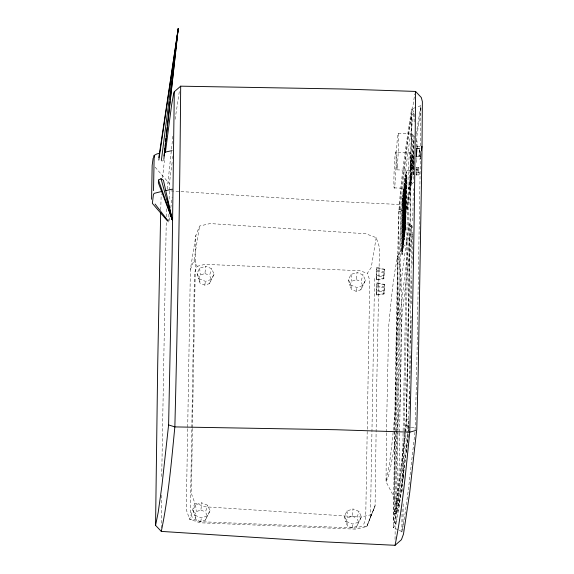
<?xml version="1.0" encoding="UTF-8"?>
<svg xmlns="http://www.w3.org/2000/svg" width="574" height="574" viewBox="0 0 574 574"><rect width="100%" height="100%" fill="white"/><g stroke="black" fill="none" stroke-linecap="round" stroke-linejoin="round"><path stroke-width="0.43" stroke-dasharray="2.87 2.15" d="M161.509 495.197L161.272 527.929M402.015 509.138L401.879 531.581L402.525 534.05M402.202 491.358L403.099 431.641M403.163 503.879L402.926 531.215M412.692 227.67L411.745 225.417L409.197 223.81L408.925 269.558L407.074 377.85L406.112 419.077L404.979 432.674M412.857 232.327L397.796 255.71L397.796 285.644L394.259 514.161L396.921 512.761L398.098 420.132L400.329 313.311L406.127 264.549L411.745 225.417L409.599 378.517L408.652 419.221L407.483 432.617M413.998 136.074L413.481 176.139M414.141 121.86L414.177 112.382L411.867 108.902L415.949 107.424M420.469 151.192L416.688 373.265L415.052 431.289M420.527 145.861L420.85 105.645L416.767 107.123M192.405 428.462L191.465 493.74L194.823 503.075L189.628 519.24L200.075 522.785L356.267 529.163L366.822 526.48L375.073 505.794L376.845 379.988L379.493 247.444L376.2 237.643L365.81 233.762L210.07 223.566L199.558 226.063L195.885 235.39L190.396 269.428L187.691 427.86M192.419 427.565L195.885 235.39M161.71 476.513L166.266 221.184M386.431 432.947L386.037 481.679L398.665 505.995L404.053 469.611M386.446 432.064L388.698 325.774C391.081 302.362 392.817 278.742 397.796 255.71L399.597 262.268L401.8 294.936L399.942 403.228L396.878 430.048L393.929 449.542L389.983 470.041L388.411 476.348L386.037 481.679C391.174 458.705 392.745 435.056 395.127 411.666L396.211 378.539M394.855 431.225L393.721 520.848L396.031 524.327L393.341 527.606L397.997 529.773M394.869 430.335L399.002 211.777L401.484 187.547L409.205 128.095L411.271 116.285L414.177 112.382L413.861 113.293C408.387 147.547 403.414 182.023 401.197 216.649L397.201 430.206M396.361 431.11L395.02 541.031M396.376 430.22L399.217 268.926L400.874 204.566L404.304 169.818L408.423 136.067L414.744 93.871M397.186 431.103L396.031 524.327L398.435 511.463L402.274 483.868L408.222 434.697M399.583 432.94L398.665 505.995M399.597 432.05L401.9 316.726L407.475 269.278L412.591 233.998M403.113 430.751L407.389 209.28L413.962 150.596M403.45 479.125L404.196 431.77M404.211 430.88L408.552 208.032L414.033 157.8M412.089 264.535L412.57 234.178M412.778 220.782L413.28 188.638M168.885 214.188L168.792 222.468L169.746 215.831M169.143 199.07L169.287 191.07M169.301 190.181L169.639 181.606L172.157 162.184M187.669 428.749L186.285 509.755L189.628 519.24L192.814 519.104L200.491 521.709L355.249 528.037L362.998 526.064L366.822 526.48L375.073 505.794L366.822 526.48M370.481 517.282L374.585 276.955M401.319 253.844L402.259 199.006L403.314 198.31L402.18 254.619L401.319 253.844L402.374 253.141L403.414 190.145L404.462 189.449L403.335 245.758L402.474 244.976L403.522 244.28L404.562 181.284L405.617 180.588L404.483 236.897L403.622 236.115L404.677 235.419M401.707 250.888L402.647 196.057L403.694 195.354L402.568 251.663L401.707 250.888L402.754 250.185M402.087 247.932L403.027 193.101L404.082 192.398L402.948 248.707L402.087 247.932L403.142 247.236M402.568 251.663L403.694 195.354M402.855 242.027L403.795 187.189L404.849 186.493L403.716 242.802L402.855 242.027L403.909 241.324L404.943 178.327L405.997 177.631L404.871 233.941L404.01 233.166L405.057 232.463M402.948 248.707L404.082 192.398M403.242 239.071L404.175 184.24L405.23 183.537L404.103 239.846L403.242 239.071L404.29 238.368L405.33 175.379L406.378 174.675L405.251 230.985L404.39 230.21L405.445 229.507M404.483 236.897L405.617 180.588M404.778 227.254L405.71 172.422L406.765 171.719L405.639 228.029L404.778 227.254L405.825 226.558M404.871 233.941L405.997 177.631M405.251 230.985L406.378 174.675M405.639 228.029L406.765 171.719M407.045 210.055L411.386 173.728L410.388 175.457L406.119 208.333L407.045 210.055L411.386 173.728M416.193 156.272L417.248 146.155L421.818 146.341M420.455 157.498L420.426 159.055L415.856 158.869M410.41 355.6L409.958 378.826M410.64 343.101L411.135 316.317M411.364 303.818L411.845 277.931M396.419 365.868L397.359 318.735C399.935 286.957 404.534 255.344 409.197 223.81M160.734 209.761L161.201 193.912M166.367 216.778L166.546 208.85M409.255 409.305L409.692 390.478M393.721 520.848L396.003 508.413L399.82 480.94L406.205 424.731L409.406 265.891L411.486 115.661M408.982 420.9L408.171 432.853M376.2 276.704L376.939 267.427L384.35 269.184L383.812 278.806L376.243 279.947L376.2 276.704L383.784 276.309L384.35 269.184M376.243 279.947L376.939 267.427M376.343 291.936L377.082 282.659L384.494 284.417L383.956 294.039L376.386 295.187L376.343 291.936L383.92 291.542L384.494 284.417M376.386 295.187L377.082 282.659M416.164 153.466L416.559 148.271L419.35 148.386L419.996 152.576L419.02 156.702L419.35 148.386M413.811 167.213L413.954 171.439M416.014 174.826L419.063 174.948L418.252 169.961L418.381 167.4L416.1 167.307M419.063 174.948L419.192 172.387L418.381 167.4M414.005 167.658L413.789 174.962L413.983 174.152M167.249 188.997L172.918 135.945M405.94 432.588L407.748 372.978L409.779 262.978L411.867 108.902L411.458 110.093C405.84 145.645 400.523 181.413 398.521 217.381L395.429 373.523L393.341 527.606L395.866 514.311L399.726 486.587L405.847 433.456M414.98 432.122L408.444 489.242L404.476 517.798L401.879 531.581L398.772 530.132M214.059 274.15L209.395 283.613L204.753 285.127L200.175 283.24L198.339 279.057L200.319 275.039L204.954 273.525L205.7 266.25L211.662 268.704L214.059 274.15L211.483 279.387L205.442 281.353L199.479 278.899L197.083 273.454L199.659 268.216L205.7 266.25M210.019 510.695L205.349 520.159L200.713 521.673L196.129 519.786L194.292 515.603L196.272 511.578L200.907 510.071L201.653 502.795L207.623 505.249L210.019 510.695L207.436 515.933L201.395 517.899L195.433 515.438L193.036 509.999L195.619 504.761L201.653 502.795M365.437 280.334L360.773 289.805L356.131 291.312L351.553 289.425L349.709 285.249L351.69 281.224L356.332 279.71L357.078 272.435L363.041 274.896L365.437 280.334L362.861 285.572L356.82 287.538L350.858 285.084L348.461 279.638L351.037 274.401L357.078 272.435M361.39 516.88L356.727 526.351L352.084 527.858L347.507 525.971L345.67 521.788L347.643 517.77L352.285 516.256L353.032 508.98L358.994 511.434L361.39 516.88L358.815 522.118L352.773 524.084L346.811 521.63L344.414 516.184L346.99 510.946L353.032 508.98M162.585 177.675L164.401 160.426M406.191 451.745L408.078 433.707M408.595 431.218L408.968 427.73M404.878 433.549L399.92 475.351L394.259 514.161M407.389 433.478L402.546 474.203L396.921 512.761L398.421 509.856L400.164 498.914L408.236 436.254M408.81 431.024L409.004 429.273M172.616 158.654L172.961 156.006M170.779 207.888L172.157 197.298M402.18 254.619L402.374 253.141M403.335 245.758L403.522 244.28M403.716 242.802L403.909 241.324M404.103 239.846L404.29 238.368M417.248 146.155L415.899 156.53L420.469 156.716L421.144 151.529M420.764 156.458L421.216 153M416.667 175.07L416.911 166.969L416.581 175.077L417.592 171.052L416.997 166.962M175.106 119.299L179.454 90.62M416.207 134.137L420.85 105.645M416.121 141.161L421.244 106.628M190.396 269.428L194.055 260.23L199.558 226.063M376.2 237.643L371.249 267.47L367.324 273.289L369.778 280.256L365.688 519.305L362.998 526.064M204.753 285.127L205.442 281.353M200.713 521.673L201.395 517.899M356.131 291.312L356.82 287.538M352.084 527.858L352.773 524.084M419.02 156.702L419.422 148.752M209.395 283.613L211.376 279.595L209.532 275.412L211.662 268.704M205.349 520.159L207.329 516.134L205.492 511.958L207.623 505.249M360.773 289.805L362.754 285.78L360.91 281.597L363.041 274.896M356.727 526.351L358.707 522.326L356.863 518.143L358.994 511.434M194.055 260.23L197.14 266.329L194.45 273.088L190.36 512.137L192.814 519.104M406.119 208.333L407.102 206.683L400.874 204.566L327.847 201.015L169.789 190.841M413.316 167.443L410.826 170.413L396.684 169.832M408.609 188.43L411.07 185.538M413.653 182.245L412.118 183.931L410.64 184.505M161.861 161.165L163.733 160.29M399.002 211.777L401.391 210.809L398.779 209.646L407.389 209.28M394.051 511.929L396.749 510.874M405.746 425.693L408.336 424.889M197.14 266.329L204.889 264.356L359.647 270.684L367.324 273.289M371.457 514.656L360.967 516.995L205.227 506.799L194.823 503.075M376.494 279.531L384.006 278.483M376.63 294.763L384.149 293.716M376.795 275.692L384.243 275.534M376.939 290.925L384.379 290.767M397.359 318.735L400.035 318.735M398.126 133.477L412.261 134.051L414.507 137.215M417.205 148.487L421.775 148.673M395.916 152.39A18.203 0.832 -87.7 0 1 395.113 182.467A18.203 0.832 -87.7 0 1 393.986 175.529A18.203 0.832 -87.7 0 1 395.916 152.39L410.051 152.971L412.268 156.056A15.132 0.696 -87.7 0 1 411.601 181.061A15.132 0.696 -87.7 0 1 410.668 175.292A15.132 0.696 -87.7 0 1 412.268 156.056M415.963 169.868L418.252 169.961M416.15 172.265L419.192 172.387M394.101 187.87L408.236 188.444M406.112 419.077L408.652 419.221M376.386 271.689L383.92 272.456M376.53 286.921L384.063 287.689M410.475 427.357L406.428 426.862L408.81 425.901L406.205 424.731M411.285 427.451L415.339 427.946M376.982 270.677L384.379 271.681M377.125 285.909L384.523 286.914M376.688 267.843L384.157 269.507M376.831 283.075L384.3 284.74M397.71 312.299L400.329 313.311M356.332 279.71L360.91 281.597M204.954 273.525L209.532 275.412M352.285 516.256L356.863 518.143M200.907 510.071L205.492 511.958M411.752 157.054A14.092 0.646 -87.7 0 1 411.135 180.336A14.092 0.646 -87.7 0 1 410.267 174.97A14.092 0.646 -87.7 0 1 411.752 157.054L413.18 157.75L414.571 159.558M409.413 225.876L411.931 227.175M405.71 172.422L406.571 173.197M405.33 175.379L406.191 176.153M404.943 178.327L405.804 179.11M404.562 181.284L405.423 182.058M404.175 184.24L405.036 185.015M403.795 187.189L404.656 187.971M403.414 190.145L404.268 190.927M403.027 193.101L403.888 193.876M402.647 196.057L403.5 196.832M402.259 199.006L403.12 199.788M155.145 167.163L169.459 183.716M410.388 175.457L411.328 177.007M348.461 279.638L349.709 285.249M344.414 516.184L345.67 521.788M197.083 273.454L198.339 279.057M193.036 509.999L194.292 515.603M416.559 148.271L416.229 156.587L416.136 155.109M350.858 285.084L351.553 289.425M346.811 521.63L347.507 525.971M199.479 278.899L200.175 283.24M195.433 515.438L196.129 519.786M351.037 274.401L351.69 281.224M346.99 510.946L347.643 517.77M199.659 268.216L200.319 275.039M195.619 504.761L196.272 511.578M383.784 276.309L383.812 278.806M383.92 291.542L383.956 294.039M414.098 161.43A15.132 0.696 -87.7 0 1 412.986 163.066A15.132 0.696 -87.7 0 1 413.976 140.336M416.15 146.879A11.645 0.531 -87.7 0 1 417.104 144.289A11.645 0.531 -87.7 0 1 416.215 162.772M413.976 155.066A14.092 0.646 -87.7 0 1 412.799 166.281A14.092 0.646 -87.7 0 1 412.835 151.644A14.092 0.646 -87.7 0 1 414.005 138.234M413.28 179.346A11.645 0.531 -87.7 0 1 413.969 162.499M397.294 166.395A18.203 0.832 -87.7 0 0 398.421 135.062A18.203 0.832 -87.7 0 0 396.498 153.509A18.203 0.832 -87.7 0 0 397.294 166.395M411.429 166.969A18.203 0.832 -87.7 0 0 412.562 135.636A18.203 0.832 -87.7 0 0 410.64 154.083A18.203 0.832 -87.7 0 0 411.429 166.969M409.255 183.049A18.203 0.832 -87.7 0 0 410.051 152.971A18.203 0.832 -87.7 0 0 408.128 176.11A18.203 0.832 -87.7 0 0 409.255 183.049"/><path stroke-width="0.86" d="M151.579 199.286L152.16 165.499L153.093 158.302M153.523 190.633L154.169 155.389L157.011 153.882L159.529 153.337M160.677 212.416L157.714 364.088L155.561 525.361L161.287 531.402L322.021 541.741L395.048 545.3L401.427 539.704L403.486 534.093L409.685 492.686L416.767 429.295L418.209 371.801L421.983 151.048L422.371 101.634L421.302 97.523L415.569 91.431L342.391 89.006L180.681 86.172L174.302 91.718L173.714 93.218L171.655 104.69L165.377 152.44M155.561 525.361L158.202 512.388L161.897 485.956L168.605 424.932L172.143 252.983L174.302 91.718M158.496 180.035L158.367 182.862L172.272 219.742L163.432 180.236L161.029 178.722L158.496 180.035L172.272 219.742L168.519 204.387M163.827 159.407L178.198 28.7L158.84 157.556M163.97 155.977L164.272 153.308M164.473 151.529L164.867 147.97M165.068 146.191L165.362 143.514M165.563 141.735L165.965 138.176M166.159 136.397L167.156 127.493M167.357 125.713L170.04 101.684M170.241 99.905L178.198 28.7L158.797 160.089M161.351 160.577L178.198 28.7L175.149 51.753M153.839 157.606L154.169 155.389M421.596 148.07L421.818 146.341L421.553 150.402M395.048 545.3C402.539 508.062 405.983 469.97 409.743 432.157C412.677 318.606 414.765 205.018 415.569 91.431M161.287 531.402C168.455 497.084 171.418 461.819 174.855 426.905C177.725 313.347 179.784 199.759 180.681 86.172M415.605 430.543L409.743 432.157L336.565 429.739L174.855 426.905L168.605 424.932M164.566 152.254L172.121 150.618M162.069 191.364L154.184 193.345L153.43 194.435L152.375 203.404L167.63 221.119M165.477 190.64L172.286 189.19M155.073 204.064L167.881 220.631M170.356 213.844L172.272 219.742L161.029 178.722M167.264 199.271L168.103 202.679"/></g></svg>
